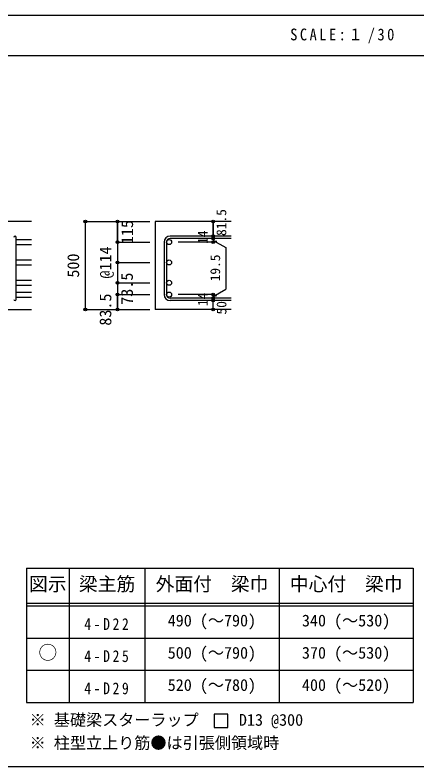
# Model space of a CAD drawing. Units: millimetres at full size, sheet at 1:30, with parts at other scales. Extents: x -5973 to 5954, y -4195 to 4201.
# Drawn here: x 1384 to 3631, y 3 to 4201 of the extents above; entities that cross this region are included whole.
import ezdxf
from ezdxf.enums import TextEntityAlignment as Align

# ---------------------------------------------------------------- set-up
doc = ezdxf.new("R2010")
doc.units = ezdxf.units.MM
doc.header["$LTSCALE"] = 30
doc.header["$PDMODE"] = 32
doc.header["$PDSIZE"] = 15
for name, color, linetype in [('0-1', 2, 'Continuous'), ('0-5', 7, 'Continuous'), ('0-6', 7, 'Continuous'), ('0-D', 4, 'Continuous'), ('6-7_文字', 7, 'Continuous'), ('6-E_枠', 7, 'Continuous'), ('F-0_枠', 6, 'Continuous')]:
    doc.layers.add(name, color=color, linetype=linetype)
doc.styles.add('ＭＳ ゴシック', font='')
doc.styles.get('ＭＳ ゴシック').set_extended_font_data('MS Gothic')

msp = doc.modelspace()

# ---------------------------------------------------------------- linework, layer by layer
at = {"layer": '0-1'}
for p, q in [((1477.44, 3048.3), (27.44, 3048.3)), ((2592.44, 3048.3), (2167.44, 3048.3)), ((2167.44, 3048.3), (2167.44, 2556.8)), ((1077.44, 2556.8), (1477.44, 2556.8)), ((2592.44, 2556.8), (2167.44, 2556.8))]:
    msp.add_line(p, q, dxfattribs=at)
at = {"layer": '0-5'}
for p, q in [((1391.44, 2947.37), (1477.44, 2947.37)), ((1391.44, 2919.37), (1477.44, 2919.37)), ((1391.44, 2833.83), (1477.44, 2833.83)), ((1391.44, 2805.83), (1477.44, 2805.83)), ((1391.44, 2720.3), (1477.44, 2720.3)), ((1391.44, 2692.3), (1477.44, 2692.3)), ((1391.44, 2654.3), (1477.44, 2654.3)), ((1391.44, 2626.3), (1477.44, 2626.3))]:
    msp.add_line(p, q, dxfattribs=at)
at = {"layer": '0-5', "color": 3}
for centre in [(2245.44, 2933.37), (2245.44, 2819.83), (2245.44, 2706.3), (2245.44, 2640.3)]:
    msp.add_circle(centre, 14, dxfattribs=at)
at = {"layer": '0-6'}
for p, q in [((1391.44, 2613.8), (1391.44, 2959.87)), ((2592.44, 2966.87), (2250.94, 2966.87)), ((2592.44, 2952.87), (2250.94, 2952.87)), ((2217.44, 2933.37), (2217.44, 2640.3)), ((2231.44, 2933.37), (2231.44, 2640.3)), ((2592.44, 2620.8), (2250.94, 2620.8)), ((2592.44, 2606.8), (2250.94, 2606.8))]:
    msp.add_line(p, q, dxfattribs=at)
for centre, radius, start, end in [((1384.44, 2959.87), 7, 0, 180), ((2250.94, 2933.37), 33.5, 90, 180), ((2250.94, 2933.37), 19.5, 90, 180), ((1384.44, 2613.8), 7, 180, 0), ((2250.94, 2640.3), 33.5, 180, 270), ((2250.94, 2640.3), 19.5, 180, 270)]:
    msp.add_arc(centre, radius, start, end, dxfattribs=at)
at = {"layer": '0-D'}
for p, q in [((1777.44, 3048.3), (1957.44, 3048.3)), ((1777.44, 3048.3), (1957.44, 3048.3)), ((1777.44, 2556.8), (1777.44, 3048.3)), ((1777.44, 2556.8), (1777.44, 3048.3)), ((1957.44, 3048.3), (2137.44, 3048.3)), ((1957.44, 3048.3), (2137.44, 3048.3)), ((1957.44, 3048.3), (1957.44, 2933.37)), ((1957.44, 2933.37), (1957.44, 3048.3)), ((2492.44, 2952.87), (2492.44, 2966.87)), ((2492.44, 2952.87), (2492.44, 2933.37)), ((2492.44, 2943.12), (2511.76, 2937.94)), ((2492.44, 2943.12), (2562.5, 2902.67)), ((1957.44, 2933.37), (2137.44, 2933.37)), ((1957.44, 2933.37), (1957.44, 2853.3)), ((1957.44, 2933.37), (2137.44, 2933.37)), ((2492.44, 2933.37), (2296.35, 2933.37)), ((2562.5, 2902.67), (2562.5, 2671)), ((1957.44, 2853.3), (1957.44, 2640.3)), ((1957.44, 2819.83), (2137.44, 2819.83)), ((1957.44, 2706.3), (2137.44, 2706.3)), ((2492.44, 2630.55), (2562.5, 2671)), ((1957.44, 2640.3), (2137.44, 2640.3)), ((1957.44, 2640.3), (1957.44, 2556.8)), ((1957.44, 2556.8), (1957.44, 2640.3)), ((2492.44, 2640.3), (2296.35, 2640.3)), ((2492.44, 2620.8), (2492.44, 2640.3)), ((2492.44, 2630.55), (2511.76, 2635.73)), ((2492.44, 2606.8), (2492.44, 2620.8)), ((2492.44, 2556.8), (2492.44, 2606.8)), ((1777.44, 2556.8), (1957.44, 2556.8)), ((1957.44, 2556.8), (2137.44, 2556.8))]:
    msp.add_line(p, q, dxfattribs=at)
msp.add_lwpolyline([(2492.44, 3048.3), (2492.44, 2966.87), (2492.44, 3048.3)], dxfattribs=at)
for centre, radius in [((1777.44, 3048.3), 8), ((1777.44, 3048.3), 7.2), ((1777.44, 3048.3), 6.4), ((1777.44, 3048.3), 5.6), ((1777.44, 3048.3), 4.8), ((1777.44, 3048.3), 4), ((1777.44, 3048.3), 3.2), ((1777.44, 3048.3), 2.4), ((1777.44, 3048.3), 1.6), ((1777.44, 3048.3), 0.8), ((1957.44, 3048.3), 8), ((1957.44, 3048.3), 7.2), ((1957.44, 3048.3), 6.4), ((1957.44, 3048.3), 5.6), ((1957.44, 3048.3), 4.8), ((1957.44, 3048.3), 4), ((1957.44, 3048.3), 3.2), ((1957.44, 3048.3), 2.4), ((1957.44, 3048.3), 1.6), ((1957.44, 3048.3), 0.8), ((2492.44, 3048.3), 4), ((2492.44, 3048.3), 3.6), ((2492.44, 3048.3), 3.2), ((2492.44, 3048.3), 2.8), ((2492.44, 3048.3), 2.4), ((2492.44, 3048.3), 2), ((2492.44, 3048.3), 1.6), ((2492.44, 3048.3), 1.2), ((2492.44, 3048.3), 0.8), ((2492.44, 3048.3), 0.4), ((1957.44, 2933.37), 8), ((1957.44, 2933.37), 7.2), ((1957.44, 2933.37), 6.4), ((1957.44, 2933.37), 5.6), ((2492.44, 2966.87), 4), ((2492.44, 2952.87), 4), ((2492.44, 2966.87), 3.6), ((2492.44, 2952.87), 3.6), ((2492.44, 2966.87), 3.2), ((2492.44, 2952.87), 3.2), ((2492.44, 2966.87), 2.8), ((2492.44, 2952.87), 2.8), ((2492.44, 2966.87), 2.4), ((2492.44, 2952.87), 2.4), ((2492.44, 2966.87), 2), ((2492.44, 2952.87), 2), ((2492.44, 2966.87), 1.6), ((2492.44, 2952.87), 1.6), ((2492.44, 2966.87), 1.2), ((2492.44, 2952.87), 1.2), ((2492.44, 2966.87), 0.8), ((2492.44, 2952.87), 0.8), ((2492.44, 2966.87), 0.4), ((2492.44, 2952.87), 0.4), ((1957.44, 2933.37), 4.8), ((1957.44, 2933.37), 4), ((1957.44, 2933.37), 3.2), ((1957.44, 2933.37), 2.4), ((1957.44, 2933.37), 1.6), ((1957.44, 2933.37), 0.8), ((2492.44, 2933.37), 4), ((2492.44, 2933.37), 3.6), ((2492.44, 2933.37), 3.2), ((2492.44, 2933.37), 2.8), ((2492.44, 2933.37), 2.4), ((2492.44, 2933.37), 2), ((2492.44, 2933.37), 1.6), ((2492.44, 2933.37), 1.2), ((2492.44, 2933.37), 0.8), ((2492.44, 2933.37), 0.4), ((1957.44, 2819.83), 8), ((1957.44, 2819.83), 7.2), ((1957.44, 2819.83), 6.4), ((1957.44, 2819.83), 5.6), ((1957.44, 2819.83), 4.8), ((1957.44, 2819.83), 4), ((1957.44, 2819.83), 3.2), ((1957.44, 2819.83), 2.4), ((1957.44, 2819.83), 1.6), ((1957.44, 2819.83), 0.8), ((1957.44, 2706.3), 8), ((1957.44, 2706.3), 7.2), ((1957.44, 2706.3), 6.4), ((1957.44, 2706.3), 5.6), ((1957.44, 2706.3), 4.8), ((1957.44, 2706.3), 4), ((1957.44, 2706.3), 3.2), ((1957.44, 2706.3), 2.4), ((1957.44, 2706.3), 1.6), ((1957.44, 2706.3), 0.8), ((1957.44, 2640.3), 8), ((1957.44, 2640.3), 7.2), ((1957.44, 2640.3), 6.4), ((1957.44, 2640.3), 5.6), ((1957.44, 2640.3), 4.8), ((1957.44, 2640.3), 4), ((1957.44, 2640.3), 3.2), ((1957.44, 2640.3), 2.4), ((1957.44, 2640.3), 1.6), ((1957.44, 2640.3), 0.8), ((2492.44, 2640.3), 4), ((2492.44, 2620.8), 4), ((2492.44, 2606.8), 4), ((2492.44, 2640.3), 3.6), ((2492.44, 2620.8), 3.6), ((2492.44, 2606.8), 3.6), ((2492.44, 2640.3), 3.2), ((2492.44, 2620.8), 3.2), ((2492.44, 2606.8), 3.2), ((2492.44, 2640.3), 2.8), ((2492.44, 2620.8), 2.8), ((2492.44, 2606.8), 2.8), ((2492.44, 2640.3), 2.4), ((2492.44, 2620.8), 2.4), ((2492.44, 2606.8), 2.4), ((2492.44, 2640.3), 2), ((2492.44, 2620.8), 2), ((2492.44, 2606.8), 2), ((2492.44, 2640.3), 1.6), ((2492.44, 2620.8), 1.6), ((2492.44, 2606.8), 1.6), ((2492.44, 2640.3), 1.2), ((2492.44, 2620.8), 1.2), ((2492.44, 2606.8), 1.2), ((2492.44, 2640.3), 0.8), ((2492.44, 2620.8), 0.8), ((2492.44, 2606.8), 0.8), ((2492.44, 2640.3), 0.4), ((2492.44, 2620.8), 0.4), ((2492.44, 2606.8), 0.4), ((1777.44, 2556.8), 8), ((1777.44, 2556.8), 7.2), ((1777.44, 2556.8), 6.4), ((1777.44, 2556.8), 5.6), ((1777.44, 2556.8), 4.8), ((1957.44, 2556.8), 8), ((1957.44, 2556.8), 7.2), ((1957.44, 2556.8), 6.4), ((1957.44, 2556.8), 5.6), ((1957.44, 2556.8), 4.8), ((1777.44, 2556.8), 4), ((1777.44, 2556.8), 3.2), ((1777.44, 2556.8), 2.4), ((1777.44, 2556.8), 1.6), ((1777.44, 2556.8), 0.8), ((1957.44, 2556.8), 4), ((1957.44, 2556.8), 3.2), ((1957.44, 2556.8), 2.4), ((1957.44, 2556.8), 1.6), ((1957.44, 2556.8), 0.8), ((2492.44, 2556.8), 4), ((2492.44, 2556.8), 3.6), ((2492.44, 2556.8), 3.2), ((2492.44, 2556.8), 2.8), ((2492.44, 2556.8), 2.4), ((2492.44, 2556.8), 2), ((2492.44, 2556.8), 1.6), ((2492.44, 2556.8), 1.2), ((2492.44, 2556.8), 0.8), ((2492.44, 2556.8), 0.4)]:
    msp.add_circle(centre, radius, dxfattribs=at)
at = {"layer": '0-D', "color": 7}
for p in [(1777.44, 3048.3), (1957.44, 3048.3), (2492.44, 3048.3), (1957.44, 2933.37), (2492.44, 2966.87), (2492.44, 2952.87), (2492.44, 2933.37), (1957.44, 2819.83), (1957.44, 2706.3), (1957.44, 2640.3), (2492.44, 2640.3), (2492.44, 2640.3), (2492.44, 2620.8), (2492.44, 2606.8), (1777.44, 2556.8), (1957.44, 2556.8), (2492.44, 2556.8)]:
    msp.add_point(p, dxfattribs=at)
at = {"layer": '6-7_文字'}
msp.add_lwpolyline([(2497.92, 222.75), (2572.92, 222.75), (2572.92, 297.75), (2497.92, 297.75)], close=True, dxfattribs=at)
at = {"layer": '6-E_枠', "color": 3}
for p, q in [((1447.71, 1112.77), (1447.71, 362.77)), ((1447.71, 1112.77), (3610.24, 1112.77)), ((3610.24, 1112.77), (3610.24, 362.77)), ((1447.71, 362.77), (3610.24, 362.77))]:
    msp.add_line(p, q, dxfattribs=at)
at = {"layer": '6-E_枠'}
for p, q in [((1687.71, 1112.77), (1687.71, 362.77)), ((2110.24, 1112.77), (2110.24, 362.77)), ((2860.24, 1112.77), (2860.24, 362.77)), ((1447.71, 917.77), (3610.24, 917.77)), ((1447.71, 902.77), (3610.24, 902.77)), ((1447.71, 722.77), (3610.24, 722.77)), ((1447.71, 542.77), (3610.24, 542.77))]:
    msp.add_line(p, q, dxfattribs=at)
at = {"layer": 'F-0_枠'}
msp.add_line((-5972.88, 4201.15), (5954.1, 4201.15), dxfattribs=at)
at = {"layer": 'F-0_枠', "color": 2}
for p, q in [((-5972.88, 3976.15), (3723.6, 3976.15)), ((3723.6, 2.95), (-5972.88, 2.95))]:
    msp.add_line(p, q, dxfattribs=at)

# ---------------------------------------------------------------- texts
at = {"layer": '0-D', "style": 'ＭＳ ゴシック'}
for s, height, p in [('81.5', 54.99, (2581.46, 2967.83)), ('115', 65.98, (2063.88, 2921.88)), ('14', 54.99, (2477.21, 2922.94)), ('@114', 65.98, (1942.44, 2729.83)), ('500', 65.98, (1762.44, 2735.05)), ('19.5', 54.99, (2547.01, 2714.36)), ('73.5', 65.98, (2062.94, 2583.57)), ('14', 54.99, (2477.18, 2576.12)), ('83.5', 65.98, (1942.44, 2466.8)), ('50', 54.99, (2582.18, 2529.23))]:
    msp.add_text(s, height=height, rotation=90, dxfattribs=at).set_placement(p, align=Align.BOTTOM_LEFT)
at = {"layer": '6-7_文字', "color": 2, "style": 'ＭＳ ゴシック'}
for s, p in [('図示', (1462.71, 962.77)), ('梁主筋', (1741.48, 962.77)), ('外面付\u3000梁巾', (2170.24, 962.77)), ('中心付\u3000梁巾', (2920.24, 962.77)), ('○', (1515.21, 580.27))]:
    msp.add_text(s, height=76.98, dxfattribs=at).set_placement(p, align=Align.BOTTOM_LEFT)
at = {"layer": '6-7_文字', "style": 'ＭＳ ゴシック'}
for s, p in [('490 (～790)', (2237.74, 767.77)), ('340 (～530)', (2987.74, 767.77)), ('500 (～790)', (2237.74, 587.77)), ('370 (～530)', (2987.74, 587.77)), ('520 (～780)', (2237.74, 407.77)), ('400 (～520)', (2987.74, 407.77)), ('※ 基礎梁スターラップ     D13 @300', (1466.27, 213.19)), ('※ 柱型立上り筋●は引張側領域時', (1466.27, 84.68))]:
    msp.add_text(s, height=65.98, dxfattribs=at).set_placement(p, align=Align.BOTTOM_LEFT)
at = {"layer": '6-7_文字', "color": 2, "insert": (2922.26, 4043.65), "char_height": 65.98, "attachment_point": 7, "style": 'ＭＳ ゴシック'}
msp.add_mtext('\\T1.34;\\W0.9;SCALE:１/30', dxfattribs=at)
at = {"layer": '6-7_文字', "char_height": 65.98, "attachment_point": 7, "style": 'ＭＳ ゴシック'}
for s, insert in [('\\T1.38;\\W0.85;4-D22', (1771.48, 767.77)), ('\\T1.38;\\W0.85;4-D25', (1771.48, 587.77)), ('\\T1.38;\\W0.85;4-D29', (1771.48, 407.77))]:
    msp.add_mtext(s, dxfattribs=dict(at, insert=insert))

doc.saveas('drawing.dxf')
